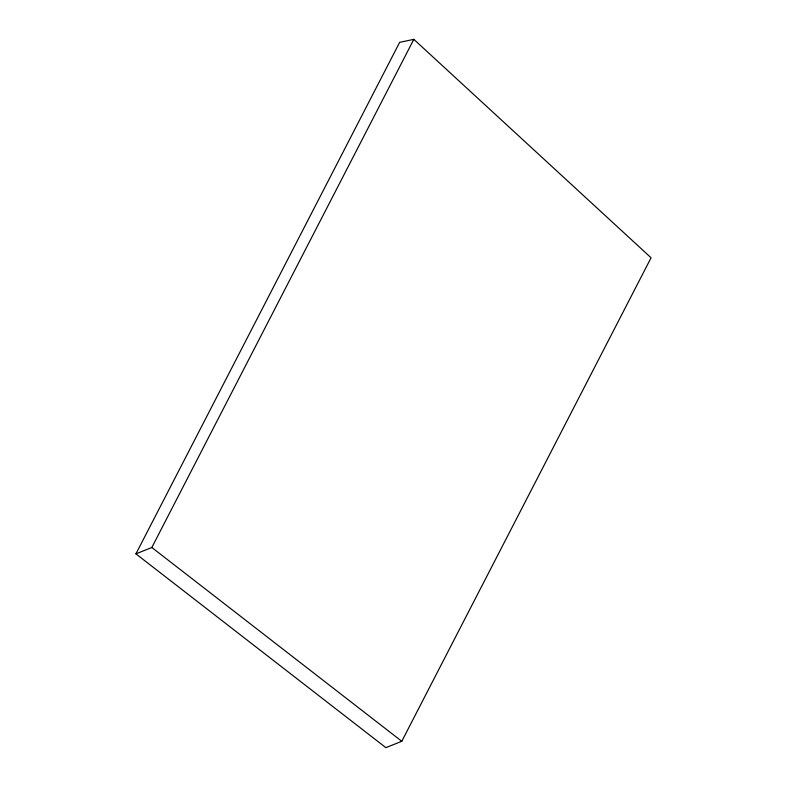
<?xml version="1.0" encoding="UTF-8"?>
<svg xmlns="http://www.w3.org/2000/svg" width="787" height="787" viewBox="0 0 787 787"><rect width="100%" height="100%" fill="white"/><g stroke="black" fill="none" stroke-linecap="round" stroke-linejoin="round"><path stroke-width="1.18" d="M135.925 553.861L399.648 42.35L413.824 39.35L651.075 257.772L401.783 741.285L385.876 747.65L135.925 553.861L151.832 547.496L413.824 39.35M151.832 547.496L401.783 741.285"/></g></svg>
